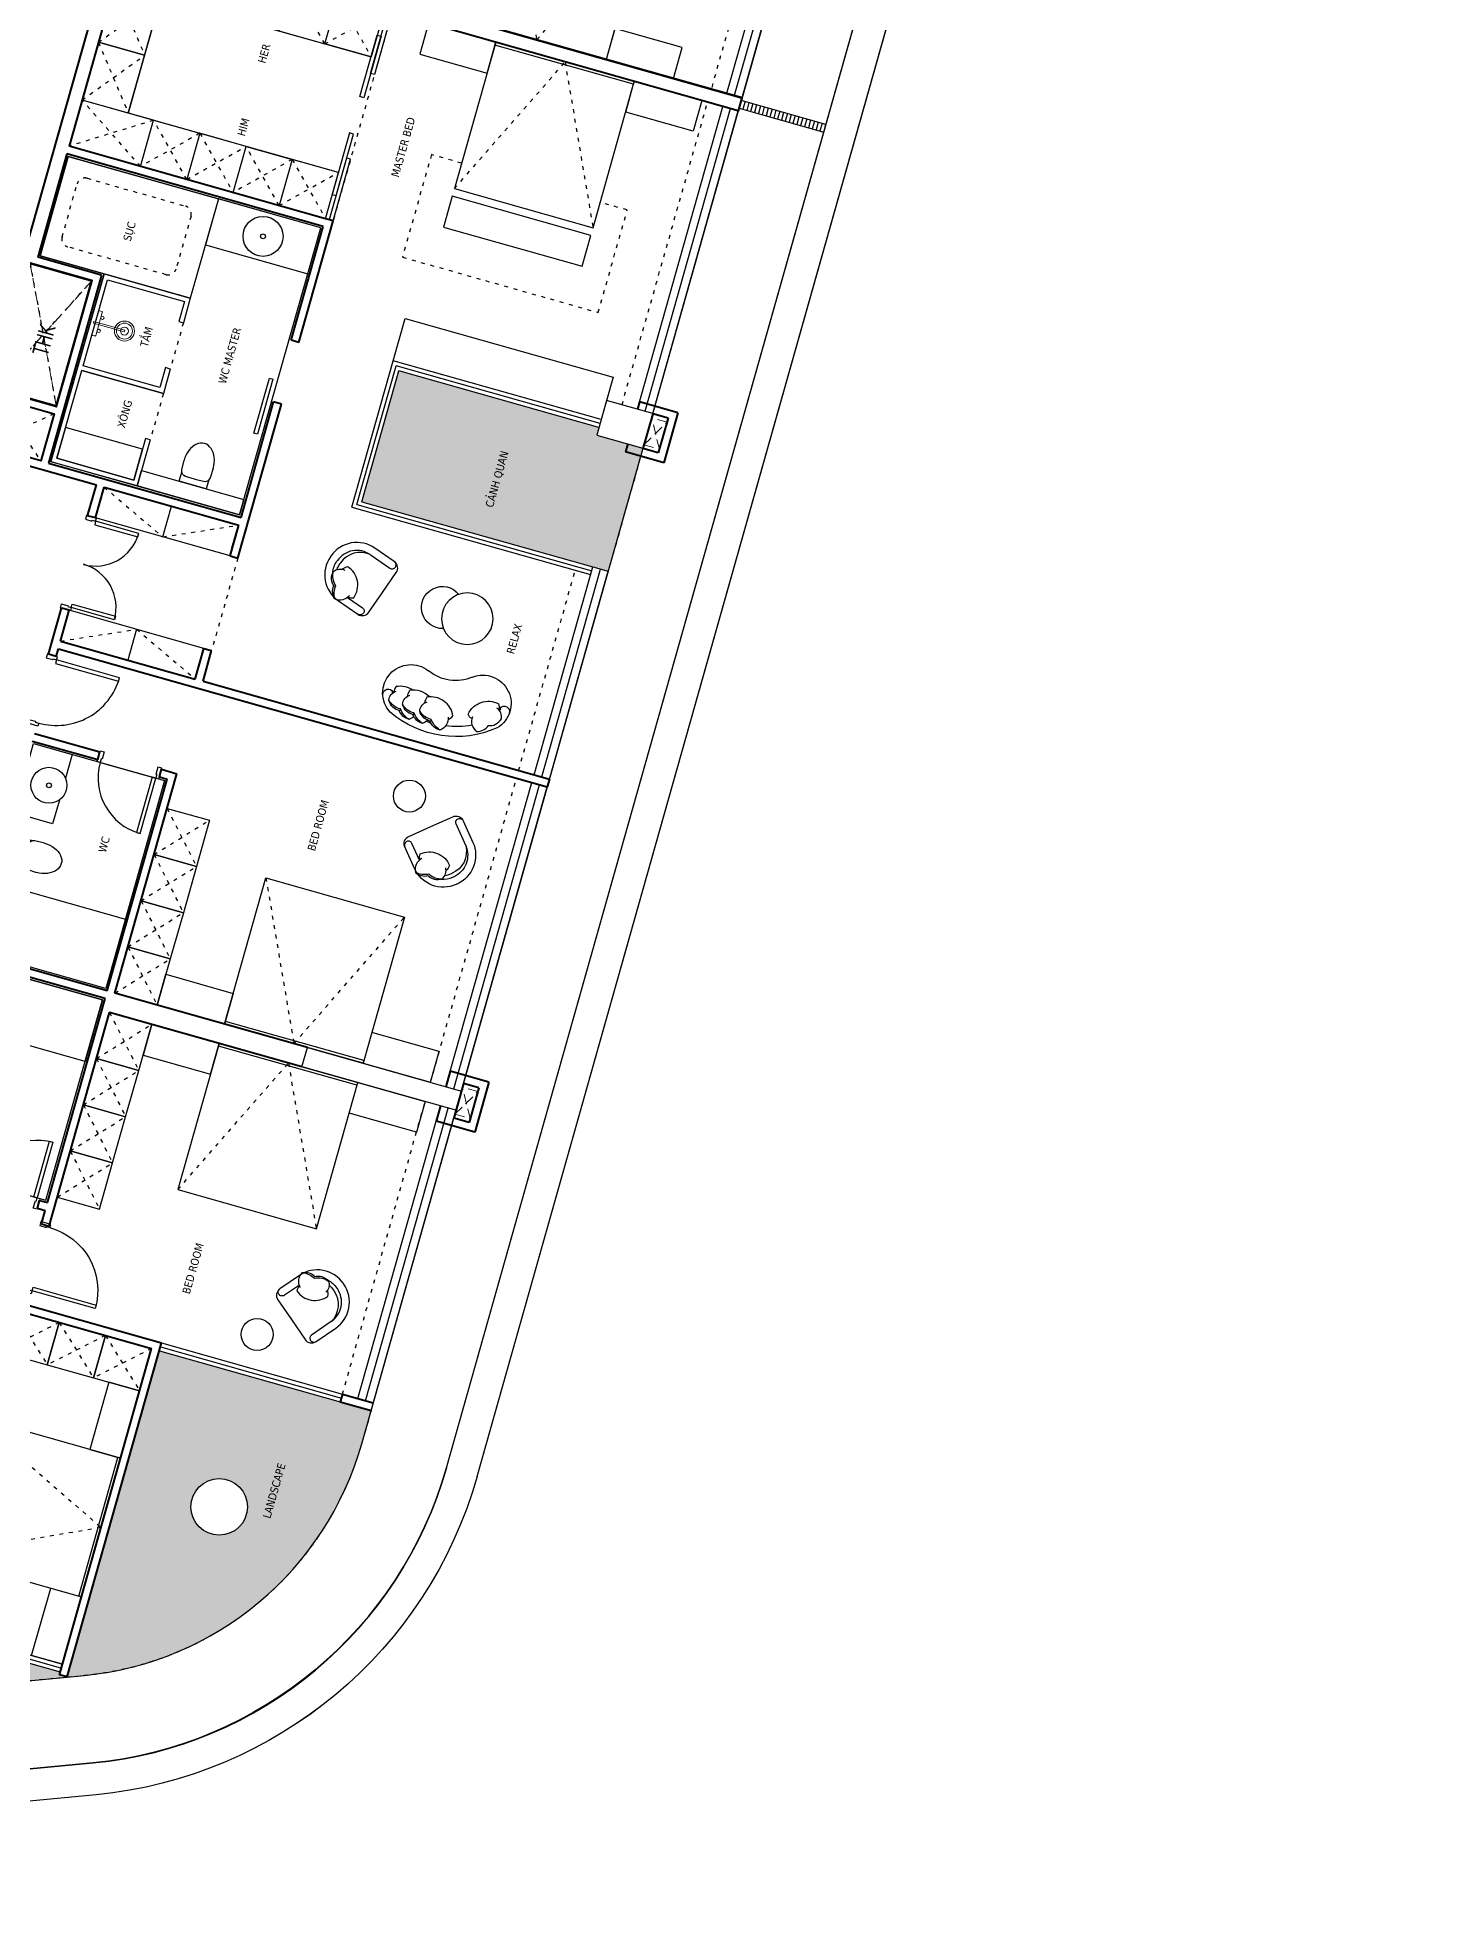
# Model space of a CAD drawing. Header units: millimetres. Extents: x -361681467 to 361175952, y -1292982 to 1550216.
# Drawn here: x -34078 to -16532, y 116041 to 139572 of the extents above; entities that cross this region are included whole.
import ezdxf
from ezdxf.enums import TextEntityAlignment as Align

# ---------------------------------------------------------------- set-up
doc = ezdxf.new("R2010")
doc.units = ezdxf.units.MM
doc.header["$MEASUREMENT"] = 0
doc.linetypes.add('ACAD_ISO03W100', pattern=[30, 12, -18])
doc.linetypes.add('HIDDEN', pattern=[0.375, 0.25, -0.125])
for name, color, linetype in [('1VinaPVC-Text', 9, 'Continuous'), ('220403_HDN_Penthouse Plan$0$FURN', 8, 'Continuous'), ('A-_FURN----_E-_N', 251, 'Continuous'), ('A-_SANIEQPT_E-_N', 251, 'Continuous'), ('A-CORE-OTLN', 160, 'Continuous'), ('A-WALL-FNSH', 11, 'Continuous'), ('IDEA - dim', 251, 'Continuous'), ('KT-Net manh', 139, 'Continuous'), ('KT-Tuong', 1, 'Continuous'), ('Xref_NT1+NT2_MBDV Cot vach_220729$0$ccu12-Thay', 7, 'Continuous'), ('Xref_NT1+NT2_MBDV Cot vach_220729$0$KT-Text', 7, 'Continuous')]:
    doc.layers.add(name, color=color, linetype=linetype)
for name, color, linetype, lineweight in [('A-NoiThat', 39, 'Continuous', 13), ('KT-lomo nuoc', 3, 'HIDDEN', 5), ('KT-Net cat', 1, 'Continuous', 40), ('SPE-MEP-HVAC', 140, 'Continuous', 0)]:
    doc.layers.add(name, color=color, linetype=linetype, lineweight=lineweight)
doc.layers.add('DO DIEN TICH SAN', color=40, linetype='Continuous', plot=False)
doc.styles.add('Tahoma', font='tahoma.ttf')
doc.styles.add('Xref_NT1+NT2_MBDV Cot vach_220729$0$Arial', font='arial.ttf', dxfattribs={"width": 0.7})

# ---------------------------------------------------------------- blocks, each defined once
blk = doc.blocks.new('43')
at = {"layer": 'IDEA - dim'}
for p, q in [((0, 6625), (0, -4375)), ((-200, -225), (-200, -4375)), ((-100, -225), (-100, -4375))]:
    blk.add_line(p, q, dxfattribs=at)
for points in [[(-3565, -4375), (-3565, -2475), (-1765, -2475), (-1765, -4375)], [(-1765, -4375), (-890, -4375), (-890, -3975), (-1765, -3975)]]:
    blk.add_lwpolyline(points, close=True, dxfattribs=at)
at = {"layer": 'KT-Net cat'}
blk.add_line((0, -4375), (-8100, -4375), dxfattribs=at)
at = {"layer": 'KT-Net manh', "linetype": 'ACAD_ISO03W100', "ltscale": 4}
blk.add_line((-400, -225), (-400, -4375), dxfattribs=at)
blk.add_lwpolyline([(-3565, -2475), (-2665, -4375), (-1765, -2475)], dxfattribs=at)
blk = doc.blocks.new('220403_HDN_Penthouse Plan$0$A$Cece1f3a0')
at = {"layer": '220403_HDN_Penthouse Plan$0$FURN'}
blk.add_circle((0, 0), 436, dxfattribs=at)
blk.add_arc((-338, -313, 0), 356, 105.8233, 339.6737, dxfattribs=at)
blk = doc.blocks.new('220403_HDN_Penthouse Plan$0$sofa043')
at = {"color": 0}
for points in [[(-370, -119, 0.14773), (-501, -227, 0.213343), (-664, -305, 0.178662)], [(-500, -205, 0.306663), (-664, -305, 0.30633), (-595, -433, -0.872847)], [(-319, -166, 0.116002), (-370, -119, 0.249542), (-512, -205, -9.61688)], [(-324, -190, 0.306663), (-487, -289, 0.30633), (-419, -418, -0.872847)], [(-194, -103, 0.14773), (-325, -211, 0.213343), (-487, -289, 0.178662)], [(-140, -155, 0.125567), (-194, -103, 0.249542), (-336, -189, -9.61688)], [(-97, -151, 0.306663), (-260, -251, 0.30633), (-191, -379, -0.872847)], [(33, -65, 0.14773), (-98, -173, 0.213343), (-260, -251, 0.178662)], [(108, -218, -0.165541), (160, -270, -0.425989), (-206, -435, -0.121523), (-220, -359, 7.115464)], [(103, -243, 0.356772), (33, -65, 0.249542), (-109, -151, -9.61688)], [(401, -308, -0.356772), (489, -139, -0.249542), (621, -239, 9.61688)], [(-394, -486, -0.201081), (-609, -489, -0.121523), (-623, -413, 7.115464)], [(-174, -446, -0.24852), (-433, -473, -0.121523), (-447, -397, 7.115464)], [(398, -283, 0.165541), (342, -329, 0.425989), (688, -532, 0.121523), (710, -458, -7.115464)], [(609, -238, -0.306663), (761, -354, -0.30633), (680, -475, 0.872847)], [(303, -793, 0.282268), (-252, -764, 0.308297)]]:
    blk.add_lwpolyline(points, format="xyb", dxfattribs=at)
for centre, radius, start, end in [((0, -1267), 1267, 54.8371, 119.1922), ((-412, -448), 354, 125.7179, 296.7746), ((0, -1267), 1142, 94.6666, 97.7656), ((0, -1267), 1142, 68.5884, 85.2775), ((495, -496), 354, 237.2547, 48.3114), ((-685, -370), 70, 171.0832, 319.3433), ((-412, -448), 229, 167.8032, 173.7904), ((774, -446), 70, 214.686, 2.9461), ((495, -496), 229, 0.2389, 11.4549)]:
    blk.add_arc(centre, radius, start, end, dxfattribs=at)
blk = doc.blocks.new('220126_HDN_HBA typical plan$0$210902_YS plan 330pm ver13$0$TOTO-WC-CW822J')
at = {"color": 0}
blk.add_lwpolyline([(-177, -119), (-175, 0), (175, 0), (177, -119)], dxfattribs=at)
blk.add_lwpolyline([(-190, -270), (-183, -145, -0.39087), (-115, -78), (-28, -76, -0.013886), (28, -76), (115, -78, -0.39087), (183, -145), (190, -270)], format="xyb", dxfattribs=at)
blk.add_ellipse((0, -270), major_axis=(0, -270), ratio=0.703704, start_param=4.712389, end_param=7.853982, dxfattribs=at)
blk = doc.blocks.new('d800')
blk.add_line((760, 70), (40, 70))
for points in [[(40, 790), (40, 70), (85, 70), (85, 790)], [(50, 25), (40, 25), (40, 70), (0, 70), (0, -70), (50, -70)], [(750, 25), (760, 25), (760, 70), (800, 70), (800, -70), (750, -70)]]:
    blk.add_lwpolyline(points, close=True)
blk.add_arc((40, 70), 720, 0, 90)
blk = doc.blocks.new('d900n')
for points in [[(20, -50), (20, -40), (65, -40), (65, 0), (-65, 0), (-65, -50)], [(885, -40), (65, -40), (65, -85), (885, -85)], [(20, -850), (20, -860), (65, -860), (65, -900), (-65, -900), (-65, -850)]]:
    blk.add_lwpolyline(points, close=True)
blk.add_arc((65, -40), 820, 270, 0)
blk = doc.blocks.new('A$C2A980E36')
at = {"ltscale": 0.5}
blk.add_lwpolyline([(-10, 0), (10, 0), (10, 400), (-10, 400)], close=True, dxfattribs=at)
blk.add_lwpolyline([(160, 60), (160, 30, -0.414214), (150, 20), (-150, 20, -0.414214), (-160, 30), (-160, 60, -0.414214), (-150, 70), (150, 70, -0.414214)], format="xyb", close=True, dxfattribs=at)
for centre, radius in [((0, 400), 125), ((0, 400), 100), ((0, 400), 50), ((-85, 90), 20), ((85, 90), 20)]:
    blk.add_circle(centre, radius, dxfattribs=at)
blk = doc.blocks.new('A$C22D8307A')
at = {"layer": 'A-CORE-OTLN'}
h = blk.add_hatch(dxfattribs=at)
h.set_pattern_fill('CROSS', color=74, scale=750)
h.set_pattern_definition([(0, (50454.48, -113977.25), (187.5, 187.5), [93.75, -281.25]), (90, (50501.35, -114024.12), (-187.5, 187.5), [93.75, -281.25])])
h.paths.add_polyline_path([(16746, 5106), (16649, 5133), (16660, 5169), (13292, 6121), (13122, 5519), (13025, 5546), (9706, 6484), (9189, 4656), (9112, 4382)])
h.paths.add_polyline_path([(20427, 8020), (20544, 8436), (20159, 8544), (17898, 9183), (16746, 5106), (16955, 5125, 0.309569)])
h.paths.add_polyline_path([(18986, 7136, -1), (18305, 7328, -1)], flags=16)
h.paths.add_polyline_path([(23943, 20465), (23366, 20628), (23393, 20724), (22046, 21105), (20891, 21431), (20429, 19795), (23508, 18925)])
at = {"color": 6, "const_width": 30, "elevation": 0}
blk.add_lwpolyline([(17053, 22557), (16609, 20988), (15840, 21206), (16283, 22775)], close=True, dxfattribs=at)
at = {"layer": 'A-_FURN----_E-_N', "linetype": 'Continuous'}
for p, q in [((18783, 19117, 0), (17098, 19593, 0)), ((17941, 19355, 0), (18049, 19740, 0)), ((18456, 17962, 0), (16772, 18438, 0)), ((17614, 18200, 0), (17505, 17815, 0))]:
    blk.add_line(p, q, dxfattribs=at)
at = {"layer": 'A-_FURN----_E-_N', "linetype": 'Continuous', "elevation": 0}
for points in [[(17340, 26259), (17918, 26095), (17714, 25374), (17136, 25537), (17340, 26259)], [(20130, 26094), (19553, 26257), (19390, 25679), (19967, 25516), (20130, 26094)], [(20130, 26094), (20708, 25930), (20545, 25353), (19967, 25516), (20130, 26094)], [(20587, 25133), (20538, 25147), (20756, 25917), (20804, 25903)], [(17136, 25537), (17714, 25374), (17510, 24652), (16932, 24815), (17136, 25537)], [(20622, 25627), (20670, 25613), (20453, 24844), (20405, 24857)], [(18241, 23822), (17664, 23985), (17827, 24562), (18405, 24399), (18241, 23822)], [(18241, 23822), (18819, 23659), (18982, 24236), (18405, 24399), (18241, 23822)], [(20059, 23634), (20107, 23620), (20324, 24390), (20276, 24403)], [(18285, 22339), (16409, 22869), (16759, 24111), (18636, 23580)], [(19396, 23495), (18819, 23659), (18982, 24236), (19559, 24073), (19396, 23495)], [(19396, 23495), (19974, 23332), (20137, 23910), (19559, 24073), (19396, 23495)], [(20287, 24075), (20239, 24088), (20022, 23319), (20070, 23305)], [(19916, 23219), (18636, 23580), (18473, 23003), (19752, 22641)], [(19123, 20638), (19080, 20650), (19275, 21337), (19317, 21325)], [(16618, 20337), (17580, 20065), (17689, 20450), (16726, 20722)], [(16327, 16771), (17963, 16309), (17229, 13711), (15593, 14173)], [(17995, 15962), (18524, 15813), (18361, 15236), (17832, 15385), (17995, 15962)], [(17832, 15385), (18361, 15236), (18198, 14658), (17669, 14808), (17832, 15385)], [(17669, 14808), (18198, 14658), (18035, 14081), (17506, 14230), (17669, 14808)], [(17506, 14230), (18035, 14081), (17872, 13503), (17342, 13653), (17506, 14230)], [(14845, 11527), (16481, 11065), (17188, 13567), (15552, 14029)], [(17111, 12835), (17641, 12685), (17804, 13263), (17274, 13412), (17111, 12835)], [(16948, 12258), (17477, 12108), (17641, 12685), (17111, 12835), (16948, 12258)], [(16785, 11680), (17314, 11531), (17477, 12108), (16948, 12258), (16785, 11680)], [(16622, 11103), (17151, 10953), (17314, 11531), (16785, 11680), (16622, 11103)], [(16070, 9700), (15920, 9171), (16497, 9008), (16647, 9537), (16070, 9700)], [(16647, 9537), (16497, 9008), (17075, 8844), (17224, 9374), (16647, 9537)], [(17224, 9374), (17075, 8844), (17652, 8681), (17802, 9211), (17224, 9374)]]:
    blk.add_lwpolyline(points, close=True, dxfattribs=at)
for points in [[(16870, 21450), (16870, 21450), (17207, 22643), (18285, 22339), (18198, 22031)], [(18035, 21453), (17977, 21470), (17906, 21220), (16944, 21492), (17248, 22569), (18211, 22297), (18140, 22047), (18198, 22031)], [(17785, 20568), (17621, 19991), (16543, 20295), (16870, 21450)], [(17785, 20568), (17727, 20584), (17580, 20065), (16618, 20337), (16928, 21434), (17890, 21162)], [(18035, 21453), (17948, 21145), (16928, 21434)], [(16928, 21434), (17948, 21145)]]:
    blk.add_lwpolyline(points, dxfattribs=at)
at = {"layer": 'A-_FURN----_E-_N', "linetype": 'Continuous'}
for radius in [250, 30]:
    blk.add_circle((19194, 23111, 0), radius, dxfattribs=at)
at = {"layer": 'A-_SANIEQPT_E-_N', "elevation": 0}
blk.add_lwpolyline([(15838, 15039), (17474, 14577), (17229, 13711), (15593, 14173)], close=True, dxfattribs=at)
at = {"layer": 'A-CORE-OTLN', "color": 3}
blk.add_line((16609, 20988, 0), (17053, 22557, 0), dxfattribs=at)
at = {"layer": 'A-CORE-OTLN', "color": 2, "elevation": 0}
for points in [[(23366, 20628), (23943, 20465), (24066, 20898), (23488, 21061)], [(19680, 12732), (19748, 12973), (21673, 12429), (21605, 12189)]]:
    blk.add_lwpolyline(points, close=True, dxfattribs=at)
at = {"layer": 'A-CORE-OTLN', "color": 2}
blk.add_circle((18646, 7232, 0), 354, dxfattribs=at)
at = {"layer": 'A-WALL-FNSH', "color": 5}
for p, q in [((20305, 19726, 0), (20822, 21554, 0)), ((20367, 19760, 0), (20857, 21493, 0)), ((20429, 19795, 0), (20891, 21431, 0)), ((23420, 20820, 0), (20822, 21554, 0)), ((23407, 20772, 0), (20857, 21493, 0)), ((23393, 20724, 0), (20891, 21431, 0)), ((20429, 19795, 0), (23316, 18979, 0)), ((20305, 19726, 0), (23289, 18883, 0)), ((20367, 19760, 0), (23302, 18931, 0)), ((17898, 9183, 0), (20159, 8544, 0)), ((17912, 9231, 0), (20173, 8592, 0)), ((17925, 9280, 0), (20187, 8641, 0)), ((13292, 6121, 0), (16660, 5169, 0)), ((13305, 6169, 0), (16673, 5217, 0)), ((13319, 6217, 0), (16687, 5265, 0))]:
    blk.add_line(p, q, dxfattribs=at)
at = {"layer": 'IDEA - dim'}
for p, q in [((23873, 20952, 0), (24942, 24734, 0)), ((23970, 20925, 0), (25038, 24707, 0)), ((24066, 20898, 0), (25134, 24680, 0)), ((22582, 16381, 0), (23316, 18979, 0)), ((22678, 16354, 0), (23412, 18952, 0)), ((22774, 16327, 0), (23508, 18925, 0)), ((21480, 12484, 0), (22554, 16285, 0)), ((21577, 12456, 0), (22651, 16257, 0)), ((20544, 8436, 0), (22747, 16230, 0)), ((20379, 8586, 0), (21412, 12243, 0)), ((20475, 8559, 0), (21509, 12216, 0))]:
    blk.add_line(p, q, dxfattribs=at)
at = {"layer": 'IDEA - dim', "elevation": 0}
for points in [[(20137, 23910), (17510, 24652), (17918, 26095), (20545, 25353)], [(16648, 16066), (16564, 15769), (16082, 15905), (16327, 16771), (16808, 16635), (16724, 16338)]]:
    blk.add_lwpolyline(points, dxfattribs=at)
for points in [[(22103, 25536), (21261, 25774), (21152, 25389), (21994, 25151)], [(22103, 25536), (21586, 23708), (23319, 23218), (23835, 25047)], [(22103, 25536), (23835, 25047), (23826, 25012), (22093, 25502)], [(23835, 25047), (24677, 24809), (24569, 24424), (23727, 24662)], [(16769, 24238), (17664, 23985), (17827, 24562), (16932, 24815)], [(21559, 23612), (21450, 23227), (23183, 22737), (23291, 23122)], [(20972, 22084), (23570, 21350), (23420, 20820), (20822, 21554)], [(18901, 19629), (17621, 19991), (17676, 20183), (18956, 19822)], [(17056, 19553), (17059, 19563), (17102, 19550), (17113, 19589), (16988, 19624), (16974, 19576)], [(17641, 19398), (17102, 19550), (17090, 19507), (17629, 19355)], [(16757, 18494), (16754, 18485), (16797, 18473), (16787, 18434), (16662, 18469), (16675, 18518)], [(17336, 18320), (16797, 18473), (16810, 18516), (17349, 18364)], [(18714, 13265), (19230, 15094), (20963, 14604), (20446, 12776)], [(15335, 13259), (15552, 14029), (17188, 13567), (16971, 12797), (15335, 13259)], [(18714, 13265), (17872, 13503), (17980, 13888), (18822, 13650)], [(18646, 13025), (17804, 13263), (17695, 12878), (18537, 12640)], [(18714, 13265), (20446, 12776), (20456, 12811), (18724, 13300)], [(18646, 13025), (18129, 11197), (19861, 10707), (20378, 12535)], [(18646, 13025), (20378, 12535), (20368, 12501), (18636, 12990)], [(20446, 12776), (21288, 12538), (21397, 12923), (20555, 13161)], [(20378, 12535), (21220, 12298), (21111, 11913), (20269, 12151)], [(17414, 7839), (17652, 8681), (17267, 8790), (17029, 7948)], [(17414, 7839), (15586, 8356), (15096, 6624), (16925, 6107)], [(17414, 7839), (16925, 6107), (16890, 6117), (17380, 7849)], [(16925, 6107), (16687, 5265), (16302, 5374), (16540, 6216)]]:
    blk.add_lwpolyline(points, close=True, dxfattribs=at)
at = {"layer": 'IDEA - dim', "extrusion": (9.24992e-08, 2.56477e-06, 1), "elevation": 0}
for points in [[(20689, 18661), (20860, 18909, 0.414214), (20835, 19046), (20592, 19215, 0.414214), (20042, 19115), (20039, 19111), (20036, 19107, 0.414214), (20136, 18557), (20380, 18388, 0.414214), (20517, 18413), (20689, 18661)], [(20535, 19133, 0.414214), (20123, 19059), (20120, 19054)], [(20535, 19133, 0.372719), (20164, 19030), (20161, 19026)], [(20535, 19133), (20779, 18965, 0.414214), (20848, 18977), (20848, 18977, 0.414214), (20835, 19046)], [(20086, 18733, -0.306663), (20073, 18921, -0.30633), (20216, 18939, 0.872847)], [(20091, 18579, -0.14773), (20103, 18746, -0.213343), (20073, 18921, -0.178662)], [(20066, 18907, -0.130591), (20117, 19050), (20120, 19054)], [(20119, 18947, -0.072384), (20158, 19022), (20161, 19026)], [(20257, 18605, 0.165541), (20328, 18593, 0.425989), (20253, 18982, 0.121523), (20184, 18950, -7.115464)], [(20274, 18624, -0.356772), (20091, 18579, -0.249542), (20079, 18742, 9.61688)], [(20249, 18599), (20436, 18469, -0.414214), (20449, 18401), (20449, 18401, -0.414214), (20380, 18388)]]:
    blk.add_lwpolyline(points, format="xyb", dxfattribs=at)
at = {"layer": 'IDEA - dim', "extrusion": (2.53736e-06, -3.85284e-07, 1), "elevation": 0}
for points in [[(21291, 15735), (21566, 15857, -0.414214), (21697, 15807), (21817, 15537, -0.414214), (21617, 15015), (21613, 15013), (21608, 15011, -0.414214), (21086, 15211), (20966, 15482, -0.414214), (21016, 15612), (21291, 15735)], [(21727, 15496), (21607, 15767, -0.414214), (21632, 15832), (21632, 15832, -0.414214), (21697, 15807)], [(21148, 15315), (21056, 15522, 0.414214), (20991, 15547), (20991, 15547, 0.414214), (20966, 15482)], [(21178, 15334, 0.356772), (21099, 15162, 0.249542), (21258, 15121, -9.61688)], [(21156, 15321, -0.165541), (21158, 15393, -0.425989), (21526, 15247, -0.121523), (21482, 15185, 7.115464)], [(21727, 15496, -0.372719), (21557, 15150), (21552, 15148)], [(21727, 15496, -0.414214), (21577, 15105), (21572, 15103)], [(21099, 15162, 0.14773), (21266, 15144, 0.213343), (21433, 15082, 0.178662)], [(21250, 15129, 0.306663), (21433, 15082, 0.30633), (21477, 15219, -0.872847)], [(21418, 15077, 0.130591), (21568, 15101), (21572, 15103)], [(21467, 15122, 0.072384), (21548, 15146), (21552, 15148)]]:
    blk.add_lwpolyline(points, format="xyb", dxfattribs=at)
at = {"layer": 'IDEA - dim', "extrusion": (2.36376e-06, -9.99632e-07, 1), "elevation": 0}
for points in [[(19550, 9572), (19720, 9323, 0.414214), (19857, 9298), (20102, 9465, 0.414214), (20204, 10015), (20201, 10019), (20198, 10023, 0.414214), (19649, 10125), (19405, 9957, 0.414214), (19379, 9820), (19550, 9572)], [(19663, 9973, -0.356772), (19686, 10160, -0.249542), (19843, 10112, 9.61688)], [(19686, 10160, -0.14773), (19837, 10089, -0.213343), (20012, 10054, -0.178662)], [(19832, 10109, -0.306663), (20012, 10054, -0.30633), (19978, 9914, 0.872847)], [(19648, 10004), (19461, 9876, -0.414214), (19392, 9889), (19392, 9889, -0.414214), (19405, 9957)], [(19652, 9995, 0.165541), (19615, 9933, 0.425989), (20005, 9864, 0.121523), (20000, 9941, -7.115464)], [(20002, 10066, -0.130591), (20117, 9967), (20120, 9963)], [(20020, 10002, -0.072384), (20076, 9939), (20079, 9935)], [(20046, 9547, 0.414214), (20123, 9959), (20120, 9963)], [(20046, 9547, 0.372719), (20082, 9931), (20079, 9935)], [(20046, 9547), (19801, 9379, 0.414214), (19789, 9311), (19789, 9311, 0.414214), (19857, 9298)]]:
    blk.add_lwpolyline(points, format="xyb", dxfattribs=at)
at = {"layer": 'IDEA - dim'}
for centre, radius in [((16518, 16250, 0), 225), ((16518, 16250, 0), 30), ((21023, 16116, 0), 200), ((19121, 9387, 0), 200)]:
    blk.add_circle(centre, radius, dxfattribs=at)
for centre, start, end in [((17102, 19550, 0), 254.2233, 344.2212), ((16797, 18473, 0), 344.2212, 74.2191)]:
    blk.add_arc(centre, 560, start, end, dxfattribs=at)
at = {"layer": 'KT-Net cat'}
for p, q in [((16187, 22802, 0), (17386, 27046, 0)), ((17504, 26836, 0), (16769, 24238, 0)), ((25134, 24680, 0), (20804, 25903, 0)), ((19974, 23332, 0), (16769, 24238, 0)), ((16742, 24141, 0), (16378, 22852, 0)), ((19946, 23236, 0), (16742, 24141, 0)), ((19640, 21785, 0), (20070, 23305, 0)), ((20070, 23305, 0), (19974, 23332, 0)), ((19974, 23332, 0), (19974, 23332, 0)), ((19544, 21812, 0), (19946, 23236, 0)), ((17176, 22626, 0), (16378, 22852, 0)), ((17053, 22557, 0), (16187, 22802, 0)), ((17176, 22626, 0), (16513, 20278, 0)), ((19640, 21785, 0), (19544, 21812, 0)), ((15744, 21233, 0), (16609, 20988, 0)), ((18879, 19090, 0), (19423, 21015, 0)), ((18919, 19598, 0), (19326, 21042, 0)), ((19423, 21015, 0), (19326, 21042, 0)), ((15687, 20407, 0), (17111, 20005, 0)), ((16513, 20278, 0), (18919, 19598, 0)), ((17002, 19620, 0), (17111, 20005, 0)), ((17098, 19593, 0), (17207, 19978, 0)), ((17207, 19978, 0), (18891, 19502, 0)), ((17098, 19593, 0), (17002, 19620, 0)), ((18783, 19117, 0), (18891, 19502, 0)), ((18810, 19213, 0), (18891, 19502, 0)), ((18783, 19117, 0), (18879, 19090, 0)), ((16513, 17888, 0), (16676, 18465, 0)), ((16663, 18053, 0), (16772, 18438, 0)), ((16772, 18438, 0), (16676, 18465, 0)), ((16609, 17861, 0), (16513, 17888, 0)), ((16609, 17861, 0), (16636, 17957, 0)), ((16636, 17957, 0), (22747, 16230, 0)), ((16663, 18053, 0), (18347, 17577, 0)), ((18347, 17577, 0), (18456, 17962, 0)), ((18444, 17550, 0), (18552, 17935, 0)), ((18456, 17962, 0), (18552, 17935, 0)), ((18444, 17550, 0), (22774, 16327, 0)), ((16310, 16802, 0), (17128, 16571, 0)), ((16337, 16898, 0), (17155, 16667, 0)), ((17128, 16571, 0), (17155, 16667, 0)), ((17246, 13680, 0), (17994, 16326, 0)), ((17342, 13653, 0), (18117, 16395, 0)), ((17898, 16354, 0), (17925, 16450, 0)), ((17898, 16354, 0), (17994, 16326, 0)), ((17925, 16450, 0), (18117, 16395, 0)), ((17967, 16230, 0), (17994, 16326, 0)), ((22774, 16327, 0), (22747, 16230, 0)), ((17246, 13680, 0), (15562, 14156, 0)), ((17219, 13584, 0), (15535, 14060, 0)), ((19748, 12973, 0), (17342, 13653, 0)), ((16498, 11034, 0), (17219, 13584, 0)), ((16520, 10742, 0), (17274, 13412, 0)), ((19680, 12732, 0), (17274, 13412, 0)), ((16375, 10965, 0), (16402, 11061, 0)), ((16402, 11061, 0), (16498, 11034, 0)), ((16375, 10965, 0), (16471, 10937, 0)), ((16424, 10769, 0), (16471, 10937, 0)), ((16424, 10769, 0), (16520, 10742, 0)), ((15396, 9890, 0), (17802, 9211, 0)), ((16241, 9755, 0), (17925, 9280, 0)), ((16649, 5133, 0), (17802, 9211, 0)), ((16746, 5106, 0), (17925, 9280, 0)), ((20187, 8641, 0), (20159, 8544, 0)), ((20159, 8544, 0), (20544, 8436, 0)), ((20187, 8641, 0), (20572, 8532, 0)), ((16746, 5106, 0), (16649, 5133, 0))]:
    blk.add_line(p, q, dxfattribs=at)
at = {"layer": 'KT-Net cat', "elevation": 0}
blk.add_lwpolyline([(15714, 20504), (15880, 21091), (16582, 20892), (16416, 20305), (15714, 20504)], dxfattribs=at)
at = {"layer": 'KT-Net manh', "linetype": 'ACAD_ISO03W100', "ltscale": 4}
for p, q in [((17340, 26259, 0), (17714, 25374, 0)), ((19967, 25516, 0), (19553, 26257, 0)), ((17136, 25537, 0), (17918, 26095, 0)), ((19967, 25516, 0), (20708, 25930, 0)), ((20804, 25903, 0), (20070, 23305, 0)), ((20130, 26094, 0), (20545, 25353, 0)), ((17136, 25537, 0), (17510, 24652, 0)), ((16932, 24815, 0), (17714, 25374, 0)), ((17664, 23985, 0), (16932, 24815, 0)), ((23681, 21007, 0), (24750, 24788, 0)), ((17827, 24562, 0), (16769, 24238, 0)), ((18241, 23822, 0), (17827, 24562, 0)), ((18405, 24399, 0), (17664, 23985, 0)), ((18405, 24399, 0), (18819, 23659, 0)), ((18241, 23822, 0), (18982, 24236, 0)), ((19559, 24073, 0), (18819, 23659, 0)), ((19396, 23495, 0), (18982, 24236, 0)), ((19559, 24073, 0), (19974, 23332, 0)), ((19396, 23495, 0), (20137, 23910, 0)), ((18198, 22031, 0), (18035, 21453, 0)), ((15880, 21091, 0), (16416, 20305, 0)), ((17948, 21145, 0), (17785, 20568, 0)), ((16582, 20892, 0), (15714, 20504, 0)), ((18879, 19090, 0), (18552, 17935, 0)), ((22389, 16435, 0), (23096, 18937, 0)), ((21288, 12538, 0), (22362, 16339, 0)), ((17832, 15385, 0), (18524, 15813, 0)), ((17995, 15962, 0), (18361, 15236, 0)), ((17832, 15385, 0), (18198, 14658, 0)), ((17669, 14808, 0), (18361, 15236, 0)), ((17506, 14230, 0), (18198, 14658, 0)), ((17669, 14808, 0), (18035, 14081, 0)), ((17506, 14230, 0), (17872, 13503, 0)), ((17342, 13653, 0), (18035, 14081, 0)), ((17274, 13412, 0), (17641, 12685, 0)), ((17111, 12835, 0), (17804, 13263, 0)), ((17111, 12835, 0), (17477, 12108, 0)), ((16948, 12258, 0), (17641, 12685, 0)), ((16948, 12258, 0), (17314, 11531, 0)), ((20187, 8641, 0), (21220, 12298, 0)), ((16785, 11680, 0), (17477, 12108, 0)), ((16622, 11103, 0), (17314, 11531, 0)), ((16785, 11680, 0), (17151, 10953, 0)), ((16070, 9700, 0), (16497, 9008, 0)), ((16647, 9537, 0), (15920, 9171, 0)), ((16647, 9537, 0), (17075, 8844, 0)), ((17224, 9374, 0), (16497, 9008, 0)), ((17802, 9211, 0), (17075, 8844, 0)), ((17224, 9374, 0), (17652, 8681, 0)), ((20544, 8436, 0), (20427, 8020, 0)), ((9112, 4382, 0), (16746, 5106, 0)), ((16746, 5106, 0), (16955, 5125, 0))]:
    blk.add_line(p, q, dxfattribs=at)
at = {"layer": 'KT-Net manh', "linetype": 'ACAD_ISO03W100', "ltscale": 4, "elevation": 0}
for points in [[(21586, 23708), (22969, 25291), (23319, 23218)], [(21676, 24026), (21299, 24132), (20937, 22851), (23384, 22160), (23746, 23441), (23408, 23536)], [(16283, 22774), (16609, 20988)], [(15840, 21206), (17053, 22557)], [(17207, 19978), (17941, 19355), (18891, 19502)], [(16663, 18053), (17614, 18200), (18347, 17577)], [(19230, 15094), (19580, 13021), (20963, 14604)], [(18129, 11197), (19512, 12780), (19861, 10707)], [(15586, 8356), (17170, 6973), (15096, 6624)]]:
    blk.add_lwpolyline(points, dxfattribs=at)
blk.add_lwpolyline([(17983, 22632), (16752, 22980, -0.414214), (16683, 23103), (16870, 23767, -0.414214), (16994, 23837), (18225, 23489, -0.414214), (18294, 23365), (18107, 22701, -0.414214)], format="xyb", close=True, dxfattribs=at)
at = {"layer": 'KT-Net manh', "linetype": 'ACAD_ISO03W100', "ltscale": 4}
blk.add_arc((16578, 9108, 0), 4000, 275.4176, 344.2212, dxfattribs=at)
at = {"layer": 'A-_FURN----_E-_N', "linetype": 'Continuous', "rotation": 164.2233407679252}
blk.add_blockref('d800', (17910, 16397, 0), dxfattribs=at)
at = {"layer": 'A-_FURN----_E-_N', "linetype": 'Continuous', "xscale": -1, "rotation": 344.2191103656696}
blk.add_blockref('d800', (16390, 11018, 0), dxfattribs=at)
at = {"layer": 'A-_SANIEQPT_E-_N', "extrusion": (0, 0, -1), "xscale": -1, "zscale": -1, "rotation": 195.7808896343612}
blk.add_blockref('220126_HDN_HBA typical plan$0$210902_YS plan 330pm ver13$0$TOTO-WC-CW822J', (-18316, 20002, 0), dxfattribs=at)
at = {"layer": 'A-_SANIEQPT_E-_N', "extrusion": (0, 0, -1), "zscale": -1, "rotation": 285.7766592320481}
blk.add_blockref('220126_HDN_HBA typical plan$0$210902_YS plan 330pm ver13$0$TOTO-WC-CW822J', (-16153, 15418, 0), dxfattribs=at)
at = {"layer": 'A-NoiThat', "extrusion": (0, 0, -1), "zscale": -0.9999999999999998, "rotation": 105.7766592320466}
blk.add_blockref('A$C2A980E36', (-17077, 22036, 0), dxfattribs=at)
at = {"layer": 'IDEA - dim', "extrusion": (-2.36376e-06, 9.99632e-07, -1), "xscale": 0.7384615384615358, "yscale": 0.7384615384615358, "zscale": -0.738461538461541, "rotation": 161.4889035310462}
blk.add_blockref('220403_HDN_Penthouse Plan$0$A$Cece1f3a0', (-21747, 18332, 0), dxfattribs=at)
at = {"layer": 'IDEA - dim', "rotation": 344.2233407679574}
blk.add_blockref('d900n', (16561, 17874, 0), dxfattribs=at)
at = {"layer": 'IDEA - dim', "extrusion": (-2.36376e-06, 9.99632e-07, -1), "zscale": -1.000000000000006, "rotation": 191.3497284379635}
blk.add_blockref('220403_HDN_Penthouse Plan$0$sofa043', (-21358, 16884, 0), dxfattribs=at)
at = {"layer": 'IDEA - dim', "xscale": -0.9999999999999989, "rotation": 164.2191103656346}
blk.add_blockref('d900n', (16234, 9913, 0), dxfattribs=at)
at = {"layer": '1VinaPVC-Text', "style": 'Tahoma'}
for s, p in [('HER', (19223, 25265, 0)), ('HIM', (18966, 24355, 0)), ('MASTER BED', (20889, 23842, 0)), ('SỤC', (17539, 23042, 0)), ('TẮM', (17751, 21719, 0)), ('WC MASTER ', (18727, 21259, 0)), ('XÔNG', (17466, 20709, 0)), ('CẢNH QUAN', (22067, 19714, 0)), ('RELAX', (22331, 17882, 0)), ('BED ROOM', (19842, 15421, 0)), ('WC', (17227, 15401, 0)), ('BED ROOM', (18277, 9884, 0)), ('LANDSCAPE', (19285, 7079, 0))]:
    blk.add_text(s, height=100, rotation=74.2233, dxfattribs=at).set_placement(p)
at = {"layer": 'Xref_NT1+NT2_MBDV Cot vach_220729$0$KT-Text', "extrusion": (-2.27976e-08, -7.84266e-08, 1), "style": 'Xref_NT1+NT2_MBDV Cot vach_220729$0$Arial', "width": 0.7}
blk.add_text('THK', height=200, rotation=74.2212, dxfattribs=at).set_placement((16551, 21790, 0), align=Align.CENTER)
blk = doc.blocks.new('Louvre')
for p, q in [((-390, 976, 0), (-295, 1009, 0)), ((-374, 929, 0), (-279, 961, 0)), ((-357, 881, 0), (-263, 914, 0)), ((-341, 834, 0), (-246, 867, 0)), ((-325, 787, 0), (-230, 820, 0)), ((-308, 740, 0), (-214, 772, 0)), ((-292, 692, 0), (-197, 725, 0)), ((-276, 645, 0), (-181, 678, 0)), ((-260, 598, 0), (-165, 631, 0)), ((-243, 551, 0), (-148, 583, 0)), ((-227, 503, 0), (-132, 536, 0)), ((-211, 456, 0), (-116, 489, 0)), ((-194, 409, 0), (-99, 442, 0)), ((-178, 362, 0), (-83, 394, 0)), ((-162, 314, 0), (-67, 347, 0)), ((-145, 267, 0), (-50, 300, 0)), ((-129, 220, 0), (-34, 253, 0)), ((-113, 172, 0), (-18, 205, 0)), ((-96, 125, 0), (-1, 158, 0)), ((-80, 78, 0), (15, 111, 0)), ((-64, 31, 0), (31, 63, 0)), ((-47, -17, 0), (48, 16, 0))]:
    blk.add_line(p, q)
at = {"elevation": 0}
blk.add_lwpolyline([(48, 16), (-311, 1056), (-406, 1023), (-47, -17)], close=True, dxfattribs=at)
blk = doc.blocks.new('*U211')
at = {"layer": 'KT-lomo nuoc', "ltscale": 500}
for p, q in [((157, -313), (-179, -90)), ((-22, -403), (0, 0))]:
    blk.add_line(p, q, dxfattribs=at)
blk.add_lwpolyline([(157, -313), (-22, -403), (-179, -90), (0, 0)], close=True, dxfattribs=at)
blk = doc.blocks.new('*U212')
at = {"layer": 'KT-lomo nuoc', "ltscale": 500}
for p, q in [((157, -313), (-179, -90)), ((-22, -403), (0, 0))]:
    blk.add_line(p, q, dxfattribs=at)
blk.add_lwpolyline([(157, -313), (-22, -403), (-179, -90), (0, 0)], close=True, dxfattribs=at)
blk = doc.blocks.new('CTN TB 38')
at = {"layer": 'KT-Net cat'}
for p, q in [((-15224, -53143), (-15250, -53234)), ((-14743, -53279), (-15224, -53143)), ((-15059, -53294), (-15182, -53727)), ((-14867, -53348), (-15059, -53294)), ((-14867, -53348), (-14989, -53781)), ((-14743, -53279), (-14920, -53904)), ((-15372, -53666), (-15401, -53768)), ((-14920, -53904), (-15401, -53768)), ((-14989, -53781), (-15182, -53727)), ((-17589, -61510), (-17643, -61702)), ((-17108, -61646), (-17589, -61510)), ((-17108, -61646), (-17284, -62271)), ((-17424, -61661), (-17546, -62094)), ((-17231, -61715), (-17424, -61661)), ((-17231, -61715), (-17353, -62148)), ((-17711, -61942), (-17766, -62135)), ((-17353, -62148), (-17546, -62094)), ((-17284, -62271), (-17766, -62135))]:
    blk.add_line(p, q, dxfattribs=at)
at = {"layer": 'KT-lomo nuoc', "linetype": 'HIDDEN', "xscale": -0.9999999999999999, "rotation": 10.89765347559021}
for name, p in [('*U211', (-15073, -53342, 0)), ('*U212', (-17437, -61709, 0))]:
    blk.add_blockref(name, p, dxfattribs=at)
blk = doc.blocks.new('*U294')
at = {"linetype": 'HIDDEN', "ltscale": 500}
for p, q in [((1630, -800), (0, 0)), ((1630, 0), (0, -800))]:
    blk.add_line(p, q, dxfattribs=at)
blk.add_lwpolyline([(1630, 0), (1630, -800), (0, -800), (0, 0)], close=True, dxfattribs=at)
blk = doc.blocks.new('A$C16B9592A')
at = {"layer": 'SPE-MEP-HVAC', "linetype": 'HIDDEN', "ltscale": 1000, "xscale": -1, "rotation": 254.2212213649985}
blk.add_blockref('*U294', (44252, -1538, 0), dxfattribs=at)

msp = doc.modelspace()

# ---------------------------------------------------------------- linework, layer by layer
at = {"layer": 'A-_FURN----_E-_N', "linetype": 'Continuous', "elevation": 0}
msp.add_lwpolyline([(-33694.9, 138087.7), (-34045.7, 136846.1), (-33247.3, 136620.5), (-33910.8, 134272.5), (-31553, 133606.3), (-30538.7, 137195.9)], close=True, dxfattribs=at)
at = {"layer": 'A-CORE-OTLN', "color": 3}
msp.add_line((-27138.4, 132956.3, 0), (-26945.9, 132902, 0), dxfattribs=at)
at = {"layer": 'DO DIEN TICH SAN', "elevation": 0}
msp.add_lwpolyline([(-55388, 128367.8), (-52083.4, 132377.2), (-48379.3, 131330.6), (-48921.1, 129413.2, -0.1613219), (-49405.9, 129017.8, 0.2677454), (-49473.3, 128935), (-51063.5, 123307.3, 0.5259326), (-45694.3, 116841), (-33384.7, 118008, 0.3101758), (-28968.6, 121697.9), (-16329.8, 166425.6, 0.0598796)], format="xyb", dxfattribs=at)
at = {"layer": 'KT-Net cat'}
for p, q in [((-33068.1, 141022.9, 0), (-25273.6, 138820.4, 0)), ((-25273.6, 138820.4, 0), (-25319.8, 138656.8, 0))]:
    msp.add_line(p, q, dxfattribs=at)
at = {"layer": 'KT-Net manh', "linetype": 'ACAD_ISO03W100', "ltscale": 4}
msp.add_line((-26483.6, 134538.2, 0), (-26945.9, 132902, 0), dxfattribs=at)
at = {"layer": 'Xref_NT1+NT2_MBDV Cot vach_220729$0$ccu12-Thay'}
for p, q in [((-28968.8, 121698, 0), (-16330.1, 166425.7, 0)), ((-28968.6, 121697.9, 0), (-16329.8, 166425.6, 0)), ((-28968.6, 121698, 0), (-16329.8, 166425.6, 0)), ((-28583.6, 121589.2, 0), (-15925.6, 166385, 0))]:
    msp.add_line(p, q, dxfattribs=at)
at = {"layer": 'Xref_NT1+NT2_MBDV Cot vach_220729$0$ccu12-Thay', "elevation": 0}
for points in [[(-30026.9, 121997.7), (-16959.4, 168242.6, 0.0246876), (-16667.4, 169519.1, 0.0868938), (-16665.6, 170245.9), (-17155.9, 172247), (-21874, 191731.5, 0.771545), (-30539.3, 191895.6), (-44373.6, 142943.9)], [(-45736, 143264.4), (-45736, 143264.4), (-46562, 140340.9), (-49054.2, 131521.3), (-47707, 131140.6), (-50005.7, 123005.5, 0.5291999), (-45799, 117936), (-33490.5, 119102.9, 0.3082121), (-30026.9, 121997.7)], [(-28584, 121588.8, -0.3084016), (-33346.6, 117609.9), (-45656.5, 116443, -0.5289436), (-51448.4, 123417.1), (-49856.9, 129049.5, -0.2111738), (-49565.8, 129385.4, 0.1470455), (-49288.3, 129585.9), (-48764.5, 131439.4)], [(-28583.8, 121588.8, -0.3084016), (-33346.3, 117609.9), (-45656.2, 116442.9, -0.5289436), (-51448.2, 123417.1), (-49856.6, 129049.5, -0.2111738), (-49565.5, 129385.4, 0.1470455), (-49288, 129585.9), (-48764.3, 131439.4)], [(-28583.8, 121588.7, -0.3084016), (-33346.3, 117609.8), (-45656.2, 116442.9, -0.5289436), (-51448.2, 123417), (-49856.6, 129049.4, -0.2111738), (-49565.5, 129385.3, 0.1470455), (-49288, 129585.8), (-48764.3, 131439.3)], [(-28968.8, 121698.1, -0.3083681), (-33385, 118008.1), (-45694.3, 116841.2, -0.5290007), (-51063.7, 123307.4), (-49473.5, 128935.1, -0.1844665), (-49406.1, 129017.9, 0.1613038), (-48921.4, 129413.3), (-48379.6, 131330.7), (-48764.5, 131439.4)], [(-28968.6, 121698, -0.3083681), (-33384.7, 118008), (-45694, 116841.1, -0.5290007), (-51063.5, 123307.4), (-49473.3, 128935, -0.1844665), (-49405.9, 129017.8, 0.1613038), (-48921.1, 129413.2), (-48379.3, 131330.6), (-48764.3, 131439.4)], [(-49473.3, 128935), (-51063.5, 123307.3, 0.5290007), (-45694.3, 116841), (-33384.7, 118008, 0.3083681), (-28968.6, 121697.9)]]:
    msp.add_lwpolyline(points, format="xyb", dxfattribs=at)
for points in [[(-28583.9, 121589.3), (-15925.9, 166385.1)], [(-28583.6, 121589.2), (-15925.6, 166385)]]:
    msp.add_lwpolyline(points, dxfattribs=at)

# ---------------------------------------------------------------- block references
for name, p in [('CTN TB 38', (-11330.6, 188162.6, 0)), ('A$C22D8307A', (-50454.5, 113977.2))]:
    msp.add_blockref(name, p)
at = {"color": 3, "rotation": 344.2212255667963}
msp.add_blockref('43', (-24083.9, 143030.6, 0), dxfattribs=at)
at = {"layer": 'KT-Net manh', "rotation": 235.174087613768}
msp.add_blockref('Louvre', (-25296.5, 138738.5, -0.2), dxfattribs=at)
at = {"layer": 'KT-Tuong'}
msp.add_blockref('A$C16B9592A', (-78096.8, 136502.9, 0), dxfattribs=at)

doc.saveas('drawing.dxf')
